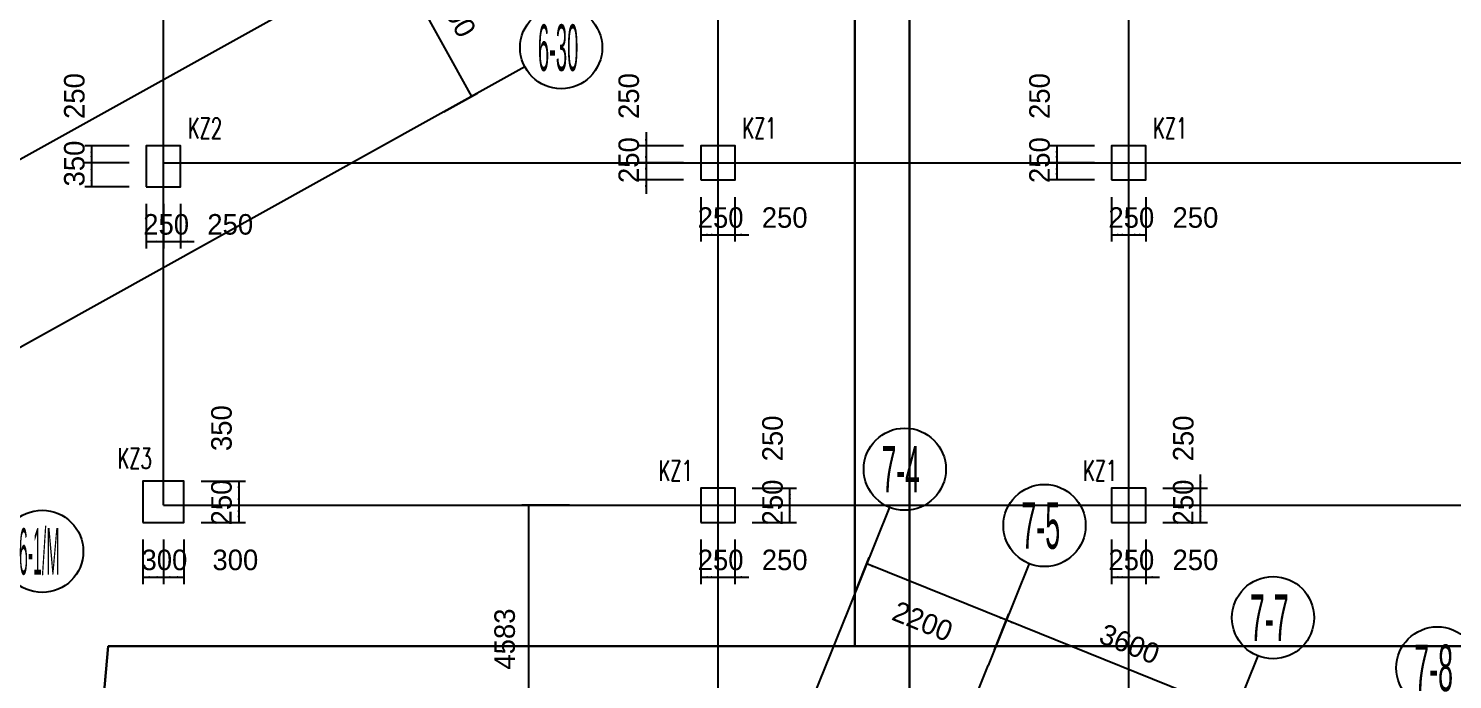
# Model space of a CAD drawing. Extents: x 19107 to 699106, y -67310 to 245688.
# Drawn here: x 522687 to 543490, y 97543 to 107050 of the extents above; entities that cross this region are included whole.
import ezdxf

# ---------------------------------------------------------------- set-up
doc = ezdxf.new("R2010")
doc.units = 0
doc.header["$LTSCALE"] = 100
doc.header["$MEASUREMENT"] = 0
for name, color, linetype in [('DIM', 3, 'Continuous'), ('DOTE', 253, 'Continuous'), ('L-AXIS', 3, 'Continuous')]:
    doc.layers.add(name, color=color, linetype=linetype)
doc.layers.add('Select Column Frame Position', color=7, linetype='Continuous', lineweight=0)
doc.styles.get("Standard").update_dxf_attribs({"font": 'standard'})
doc.styles.add('汉字', font='汉字')
doc.dimstyles.get("Standard").update_dxf_attribs({"dimtxt": 300, "dimasz": 100, "dimexe": 100, "dimexo": 250, "dimgap": 100, "dimtad": 0, "dimtoh": 1, "dimdec": 0, "dimdsep": 46, "dimcen": 0.09, "dimclrt": 7, "dimadec": 0, "dimazin": 0, "dimtfac": 1, "dimtdec": 4, "dimtofl": 0, "dimtmove": 0, "dimatfit": 3, "dimfxl": 1, "dimtolj": 1, "dimtzin": 0, "dimarcsym": 0})

# ---------------------------------------------------------------- blocks, each defined once
blk = doc.blocks.new('_AXISO')
blk.add_circle((0, 0), 0.5)
blk = doc.blocks.new('*D3061')
at = {"layer": 'L-AXIS', "color": 0, "linetype": 'ByBlock', "lineweight": -2}
for p, q in [((536798, 97978), (537009, 98502)), ((540311, 97064), (536972, 98410)), ((540137, 96632), (540348, 97156))]:
    blk.add_line(p, q, dxfattribs=at)
for points in [[(536972, 98410), (537071, 98388), (537059, 98357)], [(540311, 97064), (540212, 97086), (540225, 97117)]]:
    blk.add_solid(points, dxfattribs=at)
at = {"layer": 'L-AXIS', "color": 7, "linetype": 'Continuous', "lineweight": -2, "insert": (538772, 98061), "char_height": 300, "width": 775, "attachment_point": 5, "rotation": 338.0454, "style": '汉字'}
blk.add_mtext('3600', dxfattribs=at)
blk = doc.blocks.new('*D1430')
at = {"layer": 'L-AXIS', "color": 0, "linetype": 'ByBlock', "lineweight": -2}
for p, q in [((527588, 107929), (528082, 108204)), ((527995, 108155), (529160, 106057)), ((528753, 105831), (529247, 106106))]:
    blk.add_line(p, q, dxfattribs=at)
for points in [[(527995, 108155), (528058, 108076), (528029, 108060)], [(529160, 106057), (529097, 106137), (529126, 106153)]]:
    blk.add_solid(points, dxfattribs=at)
at = {"layer": 'L-AXIS', "color": 7, "linetype": 'Continuous', "lineweight": -2, "insert": (528893, 107350), "char_height": 300, "width": 785, "attachment_point": 5, "rotation": 299.0454, "style": '汉字'}
blk.add_mtext('2400', dxfattribs=at)
blk = doc.blocks.new('*D3935')
at = {"layer": 'L-AXIS', "color": 0, "linetype": 'ByBlock', "lineweight": -2}
for p, q in [((530592, 100088), (529895, 100088)), ((529995, 95505), (529995, 100088)), ((530592, 95505), (529895, 95505))]:
    blk.add_line(p, q, dxfattribs=at)
for points in [[(529995, 100088), (530011, 99988), (529978, 99988)], [(529995, 95505), (529978, 95605), (530011, 95605)]]:
    blk.add_solid(points, dxfattribs=at)
at = {"layer": 'L-AXIS', "color": 7, "linetype": 'Continuous', "lineweight": -2, "insert": (529645, 98134), "char_height": 300, "width": 790, "attachment_point": 5, "rotation": 90, "style": '汉字'}
blk.add_mtext('4583', dxfattribs=at)
blk = doc.blocks.new('*D2989')
at = {"layer": 'L-AXIS', "color": 0, "linetype": 'ByBlock', "lineweight": -2}
for p, q in [((534758, 98800), (534969, 99325)), ((536972, 98410), (534932, 99232)), ((536798, 97978), (537009, 98502))]:
    blk.add_line(p, q, dxfattribs=at)
for points in [[(534932, 99232), (535031, 99210), (535018, 99179)], [(536972, 98410), (536873, 98432), (536886, 98462)]]:
    blk.add_solid(points, dxfattribs=at)
at = {"layer": 'L-AXIS', "color": 7, "linetype": 'Continuous', "lineweight": -2, "insert": (535749, 98392), "char_height": 300, "width": 780, "attachment_point": 5, "rotation": 338.0454, "style": '汉字'}
blk.add_mtext('2200', dxfattribs=at)
blk = doc.blocks.new('*D2796')
at = {"layer": 'DIM', "color": 0, "linetype": 'ByBlock', "lineweight": -2}
for p, q in [((524158, 105338), (523508, 105338)), ((523608, 105338), (523608, 105088)), ((524158, 105088), (523508, 105088))]:
    blk.add_line(p, q, dxfattribs=at)
for points in [[(523608, 105338), (523625, 105238), (523591, 105238)], [(523608, 105088), (523591, 105188), (523625, 105188)]]:
    blk.add_solid(points, dxfattribs=at)
at = {"layer": 'DIM', "color": 7, "linetype": 'Continuous', "lineweight": -2, "insert": (523358, 106064), "char_height": 300, "width": 566.67, "attachment_point": 5, "rotation": 90, "style": '汉字'}
blk.add_mtext('250', dxfattribs=at)
blk = doc.blocks.new('*D3151')
at = {"layer": 'DIM', "color": 0, "linetype": 'ByBlock', "lineweight": -2}
for p, q in [((524158, 105088), (523508, 105088)), ((523608, 105088), (523608, 104738)), ((524158, 104738), (523508, 104738))]:
    blk.add_line(p, q, dxfattribs=at)
for points in [[(523608, 105088), (523625, 104988), (523591, 104988)], [(523608, 104738), (523591, 104838), (523625, 104838)]]:
    blk.add_solid(points, dxfattribs=at)
at = {"layer": 'DIM', "color": 7, "linetype": 'Continuous', "lineweight": -2, "insert": (523358, 105078), "char_height": 300, "width": 566.67, "attachment_point": 5, "rotation": 90, "style": '汉字'}
blk.add_mtext('350', dxfattribs=at)
blk = doc.blocks.new('*D845')
at = {"layer": 'DIM', "color": 0, "linetype": 'ByBlock', "lineweight": -2}
for p, q in [((524408, 104488), (524408, 103838)), ((524658, 104488), (524658, 103838)), ((524408, 103938), (524658, 103938))]:
    blk.add_line(p, q, dxfattribs=at)
for points in [[(524408, 103938), (524508, 103955), (524508, 103921)], [(524658, 103938), (524558, 103921), (524558, 103955)]]:
    blk.add_solid(points, dxfattribs=at)
at = {"layer": 'DIM', "color": 7, "linetype": 'Continuous', "lineweight": -2, "insert": (524698, 104188), "char_height": 300, "width": 566.67, "attachment_point": 5, "style": '汉字'}
blk.add_mtext('250', dxfattribs=at)
blk = doc.blocks.new('*D1209')
at = {"layer": 'DIM', "color": 0, "linetype": 'ByBlock', "lineweight": -2}
for p, q in [((524658, 104488), (524658, 103838)), ((524908, 104488), (524908, 103838)), ((524458, 103938), (525108, 103938))]:
    blk.add_line(p, q, dxfattribs=at)
for points in [[(524658, 103938), (524558, 103921), (524558, 103955)], [(524908, 103938), (525008, 103955), (525008, 103921)]]:
    blk.add_solid(points, dxfattribs=at)
at = {"layer": 'DIM', "color": 7, "linetype": 'Continuous', "lineweight": -2, "insert": (525634, 104188), "char_height": 300, "width": 566.67, "attachment_point": 5, "style": '汉字'}
blk.add_mtext('250', dxfattribs=at)
blk = doc.blocks.new('*D1538')
at = {"layer": 'DIM', "color": 0, "linetype": 'ByBlock', "lineweight": -2}
for p, q in [((525208, 100438), (525858, 100438)), ((525758, 100438), (525758, 100088)), ((525208, 100088), (525858, 100088))]:
    blk.add_line(p, q, dxfattribs=at)
for points in [[(525758, 100438), (525775, 100338), (525741, 100338)], [(525758, 100088), (525741, 100188), (525775, 100188)]]:
    blk.add_solid(points, dxfattribs=at)
at = {"layer": 'DIM', "color": 7, "linetype": 'Continuous', "lineweight": -2, "insert": (525508, 101214), "char_height": 300, "width": 566.67, "attachment_point": 5, "rotation": 90, "style": '汉字'}
blk.add_mtext('350', dxfattribs=at)
blk = doc.blocks.new('*D1567')
at = {"layer": 'DIM', "color": 0, "linetype": 'ByBlock', "lineweight": -2}
for p, q in [((525208, 100088), (525858, 100088)), ((525758, 100088), (525758, 99838)), ((525208, 99838), (525858, 99838))]:
    blk.add_line(p, q, dxfattribs=at)
for points in [[(525758, 100088), (525775, 99988), (525741, 99988)], [(525758, 99838), (525741, 99938), (525775, 99938)]]:
    blk.add_solid(points, dxfattribs=at)
at = {"layer": 'DIM', "color": 7, "linetype": 'Continuous', "lineweight": -2, "insert": (525508, 100128), "char_height": 300, "width": 566.67, "attachment_point": 5, "rotation": 90, "style": '汉字'}
blk.add_mtext('250', dxfattribs=at)
blk = doc.blocks.new('*D1883')
at = {"layer": 'DIM', "color": 0, "linetype": 'ByBlock', "lineweight": -2}
for p, q in [((524358, 99588), (524358, 98938)), ((524658, 99588), (524658, 98938)), ((524358, 99038), (524658, 99038))]:
    blk.add_line(p, q, dxfattribs=at)
for points in [[(524358, 99038), (524458, 99055), (524458, 99021)], [(524658, 99038), (524558, 99021), (524558, 99055)]]:
    blk.add_solid(points, dxfattribs=at)
at = {"layer": 'DIM', "color": 7, "linetype": 'Continuous', "lineweight": -2, "insert": (524673, 99288), "char_height": 300, "width": 566.67, "attachment_point": 5, "style": '汉字'}
blk.add_mtext('300', dxfattribs=at)
blk = doc.blocks.new('*D4910')
at = {"layer": 'DIM', "color": 0, "linetype": 'ByBlock', "lineweight": -2}
for p, q in [((524658, 99588), (524658, 98938)), ((524958, 99588), (524958, 98938)), ((524658, 99038), (524958, 99038))]:
    blk.add_line(p, q, dxfattribs=at)
for points in [[(524658, 99038), (524758, 99055), (524758, 99021)], [(524958, 99038), (524858, 99021), (524858, 99055)]]:
    blk.add_solid(points, dxfattribs=at)
at = {"layer": 'DIM', "color": 7, "linetype": 'Continuous', "lineweight": -2, "insert": (525709, 99288), "char_height": 300, "width": 566.67, "attachment_point": 5, "style": '汉字'}
blk.add_mtext('300', dxfattribs=at)
blk = doc.blocks.new('*D1580')
at = {"layer": 'DIM', "color": 0, "linetype": 'ByBlock', "lineweight": -2}
for p, q in [((531708, 105538), (531708, 104888)), ((532258, 105338), (531608, 105338)), ((532258, 105088), (531608, 105088))]:
    blk.add_line(p, q, dxfattribs=at)
for points in [[(531708, 105338), (531691, 105438), (531725, 105438)], [(531708, 105088), (531725, 104988), (531691, 104988)]]:
    blk.add_solid(points, dxfattribs=at)
at = {"layer": 'DIM', "color": 7, "linetype": 'Continuous', "lineweight": -2, "insert": (531458, 106064), "char_height": 300, "width": 566.67, "attachment_point": 5, "rotation": 90, "style": '汉字'}
blk.add_mtext('250', dxfattribs=at)
blk = doc.blocks.new('*D1939')
at = {"layer": 'DIM', "color": 0, "linetype": 'ByBlock', "lineweight": -2}
for p, q in [((531708, 105288), (531708, 104638)), ((532258, 105088), (531608, 105088)), ((532258, 104838), (531608, 104838))]:
    blk.add_line(p, q, dxfattribs=at)
for points in [[(531708, 105088), (531691, 105188), (531725, 105188)], [(531708, 104838), (531725, 104738), (531691, 104738)]]:
    blk.add_solid(points, dxfattribs=at)
at = {"layer": 'DIM', "color": 7, "linetype": 'Continuous', "lineweight": -2, "insert": (531458, 105128), "char_height": 300, "width": 566.67, "attachment_point": 5, "rotation": 90, "style": '汉字'}
blk.add_mtext('250', dxfattribs=at)
blk = doc.blocks.new('*D4922')
at = {"layer": 'DIM', "color": 0, "linetype": 'ByBlock', "lineweight": -2}
for p, q in [((532508, 104588), (532508, 103938)), ((532758, 104588), (532758, 103938)), ((532508, 104038), (532758, 104038))]:
    blk.add_line(p, q, dxfattribs=at)
for points in [[(532508, 104038), (532608, 104055), (532608, 104021)], [(532758, 104038), (532658, 104021), (532658, 104055)]]:
    blk.add_solid(points, dxfattribs=at)
at = {"layer": 'DIM', "color": 7, "linetype": 'Continuous', "lineweight": -2, "insert": (532798, 104288), "char_height": 300, "width": 566.67, "attachment_point": 5, "style": '汉字'}
blk.add_mtext('250', dxfattribs=at)
blk = doc.blocks.new('*D5282')
at = {"layer": 'DIM', "color": 0, "linetype": 'ByBlock', "lineweight": -2}
for p, q in [((532758, 104588), (532758, 103938)), ((533008, 104588), (533008, 103938)), ((532558, 104038), (533208, 104038))]:
    blk.add_line(p, q, dxfattribs=at)
for points in [[(532758, 104038), (532658, 104021), (532658, 104055)], [(533008, 104038), (533108, 104055), (533108, 104021)]]:
    blk.add_solid(points, dxfattribs=at)
at = {"layer": 'DIM', "color": 7, "linetype": 'Continuous', "lineweight": -2, "insert": (533734, 104288), "char_height": 300, "width": 566.67, "attachment_point": 5, "style": '汉字'}
blk.add_mtext('250', dxfattribs=at)
blk = doc.blocks.new('*D304')
at = {"layer": 'DIM', "color": 0, "linetype": 'ByBlock', "lineweight": -2}
for p, q in [((532508, 99588), (532508, 98938)), ((532758, 99588), (532758, 98938)), ((532508, 99038), (532758, 99038))]:
    blk.add_line(p, q, dxfattribs=at)
for points in [[(532508, 99038), (532608, 99055), (532608, 99021)], [(532758, 99038), (532658, 99021), (532658, 99055)]]:
    blk.add_solid(points, dxfattribs=at)
at = {"layer": 'DIM', "color": 7, "linetype": 'Continuous', "lineweight": -2, "insert": (532798, 99288), "char_height": 300, "width": 566.67, "attachment_point": 5, "style": '汉字'}
blk.add_mtext('250', dxfattribs=at)
blk = doc.blocks.new('*D655')
at = {"layer": 'DIM', "color": 0, "linetype": 'ByBlock', "lineweight": -2}
for p, q in [((532758, 99588), (532758, 98938)), ((533008, 99588), (533008, 98938)), ((532558, 99038), (533208, 99038))]:
    blk.add_line(p, q, dxfattribs=at)
for points in [[(532758, 99038), (532658, 99021), (532658, 99055)], [(533008, 99038), (533108, 99055), (533108, 99021)]]:
    blk.add_solid(points, dxfattribs=at)
at = {"layer": 'DIM', "color": 7, "linetype": 'Continuous', "lineweight": -2, "insert": (533734, 99288), "char_height": 300, "width": 566.67, "attachment_point": 5, "style": '汉字'}
blk.add_mtext('250', dxfattribs=at)
blk = doc.blocks.new('*D3623')
at = {"layer": 'DIM', "color": 0, "linetype": 'ByBlock', "lineweight": -2}
for p, q in [((533258, 100088), (533908, 100088)), ((533808, 99838), (533808, 100088)), ((533258, 99838), (533908, 99838))]:
    blk.add_line(p, q, dxfattribs=at)
for points in [[(533808, 100088), (533825, 99988), (533791, 99988)], [(533808, 99838), (533791, 99938), (533825, 99938)]]:
    blk.add_solid(points, dxfattribs=at)
at = {"layer": 'DIM', "color": 7, "linetype": 'Continuous', "lineweight": -2, "insert": (533558, 100128), "char_height": 300, "width": 566.67, "attachment_point": 5, "rotation": 90, "style": '汉字'}
blk.add_mtext('250', dxfattribs=at)
blk = doc.blocks.new('*D3984')
at = {"layer": 'DIM', "color": 0, "linetype": 'ByBlock', "lineweight": -2}
for p, q in [((533258, 100338), (533908, 100338)), ((533808, 100088), (533808, 100338)), ((533258, 100088), (533908, 100088))]:
    blk.add_line(p, q, dxfattribs=at)
for points in [[(533808, 100338), (533825, 100238), (533791, 100238)], [(533808, 100088), (533791, 100188), (533825, 100188)]]:
    blk.add_solid(points, dxfattribs=at)
at = {"layer": 'DIM', "color": 7, "linetype": 'Continuous', "lineweight": -2, "insert": (533558, 101064), "char_height": 300, "width": 566.67, "attachment_point": 5, "rotation": 90, "style": '汉字'}
blk.add_mtext('250', dxfattribs=at)
blk = doc.blocks.new('*D4319')
at = {"layer": 'DIM', "color": 0, "linetype": 'ByBlock', "lineweight": -2}
for p, q in [((538258, 105338), (537608, 105338)), ((537708, 105338), (537708, 105088)), ((538258, 105088), (537608, 105088))]:
    blk.add_line(p, q, dxfattribs=at)
for points in [[(537708, 105338), (537725, 105238), (537691, 105238)], [(537708, 105088), (537691, 105188), (537725, 105188)]]:
    blk.add_solid(points, dxfattribs=at)
at = {"layer": 'DIM', "color": 7, "linetype": 'Continuous', "lineweight": -2, "insert": (537458, 106064), "char_height": 300, "width": 566.67, "attachment_point": 5, "rotation": 90, "style": '汉字'}
blk.add_mtext('250', dxfattribs=at)
blk = doc.blocks.new('*D4683')
at = {"layer": 'DIM', "color": 0, "linetype": 'ByBlock', "lineweight": -2}
for p, q in [((538258, 105088), (537608, 105088)), ((537708, 105088), (537708, 104838)), ((538258, 104838), (537608, 104838))]:
    blk.add_line(p, q, dxfattribs=at)
for points in [[(537708, 105088), (537725, 104988), (537691, 104988)], [(537708, 104838), (537691, 104938), (537725, 104938)]]:
    blk.add_solid(points, dxfattribs=at)
at = {"layer": 'DIM', "color": 7, "linetype": 'Continuous', "lineweight": -2, "insert": (537458, 105128), "char_height": 300, "width": 566.67, "attachment_point": 5, "rotation": 90, "style": '汉字'}
blk.add_mtext('250', dxfattribs=at)
blk = doc.blocks.new('*D2355')
at = {"layer": 'DIM', "color": 0, "linetype": 'ByBlock', "lineweight": -2}
for p, q in [((538508, 104588), (538508, 103938)), ((538758, 104588), (538758, 103938)), ((538508, 104038), (538758, 104038))]:
    blk.add_line(p, q, dxfattribs=at)
for points in [[(538508, 104038), (538608, 104055), (538608, 104021)], [(538758, 104038), (538658, 104021), (538658, 104055)]]:
    blk.add_solid(points, dxfattribs=at)
at = {"layer": 'DIM', "color": 7, "linetype": 'Continuous', "lineweight": -2, "insert": (538798, 104288), "char_height": 300, "width": 566.67, "attachment_point": 5, "style": '汉字'}
blk.add_mtext('250', dxfattribs=at)
blk = doc.blocks.new('*D2703')
at = {"layer": 'DIM', "color": 0, "linetype": 'ByBlock', "lineweight": -2}
for p, q in [((538758, 104588), (538758, 103938)), ((539008, 104588), (539008, 103938)), ((538758, 104038), (539008, 104038))]:
    blk.add_line(p, q, dxfattribs=at)
for points in [[(538758, 104038), (538858, 104055), (538858, 104021)], [(539008, 104038), (538908, 104021), (538908, 104055)]]:
    blk.add_solid(points, dxfattribs=at)
at = {"layer": 'DIM', "color": 7, "linetype": 'Continuous', "lineweight": -2, "insert": (539734, 104288), "char_height": 300, "width": 566.67, "attachment_point": 5, "style": '汉字'}
blk.add_mtext('250', dxfattribs=at)
blk = doc.blocks.new('*D3023')
at = {"layer": 'DIM', "color": 0, "linetype": 'ByBlock', "lineweight": -2}
for p, q in [((538508, 99588), (538508, 98938)), ((538758, 99588), (538758, 98938)), ((538508, 99038), (538758, 99038))]:
    blk.add_line(p, q, dxfattribs=at)
for points in [[(538508, 99038), (538608, 99055), (538608, 99021)], [(538758, 99038), (538658, 99021), (538658, 99055)]]:
    blk.add_solid(points, dxfattribs=at)
at = {"layer": 'DIM', "color": 7, "linetype": 'Continuous', "lineweight": -2, "insert": (538798, 99288), "char_height": 300, "width": 566.67, "attachment_point": 5, "style": '汉字'}
blk.add_mtext('250', dxfattribs=at)
blk = doc.blocks.new('*D3379')
at = {"layer": 'DIM', "color": 0, "linetype": 'ByBlock', "lineweight": -2}
for p, q in [((538758, 99588), (538758, 98938)), ((539008, 99588), (539008, 98938)), ((538558, 99038), (539208, 99038))]:
    blk.add_line(p, q, dxfattribs=at)
for points in [[(538758, 99038), (538658, 99021), (538658, 99055)], [(539008, 99038), (539108, 99055), (539108, 99021)]]:
    blk.add_solid(points, dxfattribs=at)
at = {"layer": 'DIM', "color": 7, "linetype": 'Continuous', "lineweight": -2, "insert": (539734, 99288), "char_height": 300, "width": 566.67, "attachment_point": 5, "style": '汉字'}
blk.add_mtext('250', dxfattribs=at)
blk = doc.blocks.new('*D987')
at = {"layer": 'DIM', "color": 0, "linetype": 'ByBlock', "lineweight": -2}
for p, q in [((539258, 100088), (539908, 100088)), ((539808, 99838), (539808, 100088)), ((539258, 99838), (539908, 99838))]:
    blk.add_line(p, q, dxfattribs=at)
for points in [[(539808, 100088), (539825, 99988), (539791, 99988)], [(539808, 99838), (539791, 99938), (539825, 99938)]]:
    blk.add_solid(points, dxfattribs=at)
at = {"layer": 'DIM', "color": 7, "linetype": 'Continuous', "lineweight": -2, "insert": (539558, 100128), "char_height": 300, "width": 566.67, "attachment_point": 5, "rotation": 90, "style": '汉字'}
blk.add_mtext('250', dxfattribs=at)
blk = doc.blocks.new('*D1023')
at = {"layer": 'DIM', "color": 0, "linetype": 'ByBlock', "lineweight": -2}
for p, q in [((539808, 99888), (539808, 100538)), ((539258, 100338), (539908, 100338)), ((539258, 100088), (539908, 100088))]:
    blk.add_line(p, q, dxfattribs=at)
for points in [[(539808, 100338), (539791, 100438), (539825, 100438)], [(539808, 100088), (539825, 99988), (539791, 99988)]]:
    blk.add_solid(points, dxfattribs=at)
at = {"layer": 'DIM', "color": 7, "linetype": 'Continuous', "lineweight": -2, "insert": (539558, 101064), "char_height": 300, "width": 566.67, "attachment_point": 5, "rotation": 90, "style": '汉字'}
blk.add_mtext('250', dxfattribs=at)
blk = doc.blocks.new('后浇带现场')
at = {"color": 6, "lineweight": 30}
for points in [[(662200, 674230), (718557, 674230), (718557, 624270), (707583, 624270), (707286, 620897), (700215, 616964), (698139, 620873), (664797, 619534)], [(662200, 673430), (717757, 673430), (717757, 625070), (706851, 625070), (706526, 621390), (700538, 618060), (698609, 621692), (664765, 620333)], [(703006, 581720), (706851, 625070)], [(781539, 625070), (706851, 625070)]]:
    blk.add_lwpolyline(points, dxfattribs=at)

msp = doc.modelspace()

# ---------------------------------------------------------------- linework, layer by layer
at = {"layer": 'DOTE'}
for p, q in [((532758, 238913.1), (532758.2, 95505.2)), ((538758.1, 238913.1), (538758.1, 94087.9)), ((524658.1, 100087.9), (524658.1, 155487.9)), ((527369, 107807.9), (520381.5, 103927.4)), ((528534.2, 105709.7), (504515.6, 92371.1)), ((524658.1, 105087.9), (587358.1, 105087.9)), ((524658.1, 100087.9), (587358.1, 100087.9)), ((534664, 98568.3), (532506.8, 93216.7)), ((529818.1, 80662.4), (536704.5, 97745.8))]:
    msp.add_line(p, q, dxfattribs=at)
at = {"layer": 'L-AXIS'}
for p, q in [((529938.3, 106489.5), (528534.2, 105709.7)), ((535264.5, 100057.9), (534664, 98568.3)), ((537304.9, 99235.4), (536704.5, 97745.8)), ((540643.9, 97889.4), (540043.4, 96399.9))]:
    msp.add_line(p, q, dxfattribs=at)
at = {"layer": 'Select Column Frame Position', "color": 7, "linetype": 'Continuous', "lineweight": -3}
for points in [[(524408.1, 104737.9), (524908.1, 104737.9), (524908.1, 105337.9), (524408.1, 105337.9), (524408.1, 104737.9)], [(532508.1, 104837.9), (533008.1, 104837.9), (533008.1, 105337.9), (532508.1, 105337.9), (532508.1, 104837.9)], [(538508.1, 104837.9), (539008.1, 104837.9), (539008.1, 105337.9), (538508.1, 105337.9), (538508.1, 104837.9)], [(524358.1, 99837.9), (524958.1, 99837.9), (524958.1, 100437.9), (524358.1, 100437.9), (524358.1, 99837.9)], [(532508.1, 99837.9), (533008.1, 99837.9), (533008.1, 100337.9), (532508.1, 100337.9), (532508.1, 99837.9)], [(538508.1, 99837.9), (539008.1, 99837.9), (539008.1, 100337.9), (538508.1, 100337.9), (538508.1, 99837.9)]]:
    msp.add_lwpolyline(points, dxfattribs=at)

# ---------------------------------------------------------------- block references
at = {"color": 3, "lineweight": 30}
msp.add_blockref('后浇带现场', (-182998.7, -527042.1), dxfattribs=at)
at = {"layer": 'L-AXIS'}
ref = msp.add_blockref('_AXISO', (530468.4, 106770.6), dxfattribs=dict(at, xscale=1199.999999999997, yscale=1200, rotation=359.999645787379))
ref.add_attrib('A', '6-30', (530129, 106431.2), dxfattribs={"height": 678.82, "style": '汉字', "width": 0.325})
ref = msp.add_blockref('_AXISO', (535488.8, 100614.4), dxfattribs=dict(at, xscale=1199.999999999997, yscale=1200, rotation=359.9996457873818))
ref.add_attrib('A', '7-4', (535149.4, 100275), dxfattribs={"height": 678.82, "style": '汉字', "width": 0.42623})
ref = msp.add_blockref('_AXISO', (537529.3, 99791.9), dxfattribs=dict(at, xscale=1199.999999999997, yscale=1200, rotation=359.9996457873818))
ref.add_attrib('A', '7-5', (537189.9, 99452.4), dxfattribs={"height": 678.82, "style": '汉字', "width": 0.433333})
ref = msp.add_blockref('_AXISO', (522887.9, 99414.3), dxfattribs=dict(at, xscale=1199.999999999997, yscale=1200, rotation=359.999645787379))
ref.add_attrib('A', '6-1/M', (522548.5, 99074.9), dxfattribs={"height": 678.82, "style": '汉字', "width": 0.254902})
ref = msp.add_blockref('_AXISO', (540868.2, 98445.9), dxfattribs=dict(at, xscale=1199.999999999997, yscale=1200, rotation=359.9996457873818))
ref.add_attrib('A', '7-7', (540528.8, 98106.5), dxfattribs={"height": 678.82, "style": '汉字', "width": 0.433333})
ref = msp.add_blockref('_AXISO', (543268.4, 97713.3), dxfattribs=dict(at, xscale=1199.999999999997, yscale=1200, rotation=359.9996457873818))
ref.add_attrib('A', '7-8', (542928.9, 97373.9), dxfattribs={"height": 678.82, "style": '汉字', "width": 0.433333})

# ---------------------------------------------------------------- texts
at = {"color": 200, "linetype": 'Continuous', "lineweight": -3, "width": 0.7}
for s, p in [('KZ2', (525014.1, 105444)), ('KZ1', (533114.1, 105444)), ('KZ1', (539114.1, 105444)), ('KZ3', (523987.6, 100622.4)), ('KZ1', (531890.3, 100444)), ('KZ1', (538090.7, 100444))]:
    msp.add_text(s, height=300, dxfattribs=at).set_placement(p)

# ---------------------------------------------------------------- dimensions: what is measured, and where the dimension line sits
at = {"layer": 'DIM', "color": 200}
for p1, p2, distance, picture, middle in [((524408.1, 105337.9), (524408.1, 105087.9), -800, '*D2796', (523358.1, 105556)), ((532508.1, 105337.9), (532508.1, 105087.9), -800, '*D1580', (531458.1, 105556)), ((538508.1, 105337.9), (538508.1, 105087.9), -800, '*D4319', (537458.1, 105556)), ((524408.1, 105087.9), (524408.1, 104737.9), -800, '*D3151', (523358.1, 104519.9)), ((532508.1, 105087.9), (532508.1, 104837.9), -800, '*D1939', (531458.1, 104619.9)), ((538508.1, 105087.9), (538508.1, 104837.9), -800, '*D4683', (537458.1, 104619.9)), ((524408.1, 104737.9), (524658.1, 104737.9), -800, '*D845', (524190, 104187.9)), ((524658.1, 104737.9), (524908.1, 104737.9), -800, '*D1209', (525126.1, 104187.9)), ((532508.1, 104837.9), (532758.2, 104837.9), -800, '*D4922', (532290, 104287.9)), ((532758.2, 104837.9), (533008.1, 104837.9), -800, '*D5282', (533226.1, 104287.9)), ((538508.1, 104837.9), (538758.1, 104837.9), -800, '*D2355', (538290, 104287.9)), ((538758.1, 104837.9), (539008.1, 104837.9), -800, '*D2703', (539226.1, 104287.9)), ((524958.1, 100437.9), (524958.1, 100087.9), 800, '*D1538', (525508.1, 100656)), ((533008.1, 100087.9), (533008.1, 100337.9), -800, '*D3984', (533558.1, 100556)), ((539008.1, 100087.9), (539008.1, 100337.9), -800, '*D1023', (539558.1, 100556)), ((524958.1, 100087.9), (524958.1, 99837.9), 800, '*D1567', (525508.1, 99619.9)), ((533008.1, 99837.9), (533008.1, 100087.9), -800, '*D3623', (533558.1, 99619.9)), ((539008.1, 99837.9), (539008.1, 100087.9), -800, '*D987', (539558.1, 99619.9)), ((524358.1, 99837.9), (524658.1, 99837.9), -800, '*D1883', (524140, 99287.9)), ((524658.1, 99837.9), (524958.1, 99837.9), -800, '*D4910', (525176.1, 99287.9)), ((532508.1, 99837.9), (532758.2, 99837.9), -800, '*D304', (532290, 99287.9)), ((532758.2, 99837.9), (533008.1, 99837.9), -800, '*D655', (533226.1, 99287.9)), ((538508.1, 99837.9), (538758.1, 99837.9), -800, '*D3023', (538290, 99287.9)), ((538758.1, 99837.9), (539008.1, 99837.9), -800, '*D3379', (539226.1, 99287.9))]:
    dim = msp.add_aligned_dim(p1=p1, p2=p2, distance=distance, dimstyle='Standard', dxfattribs=at)
    dim.commit()
    dim.dimension.update_dxf_attribs({"geometry": picture, "text_midpoint": middle})
at = {"layer": 'L-AXIS'}
for base, p1, p2, angle, picture, middle in [((529160, 106057.2), (527369, 107807.9), (528534.2, 105709.7), 299.04537, '*D1430', (528893, 107350.1)), ((534931.6, 99232.2), (536704.5, 97745.8), (534664, 98568.3), 158.04538, '*D2989', (535748.7, 98391.9)), ((536972.1, 98409.7), (540043.4, 96399.9), (536704.5, 97745.8), 158.04538, '*D3061', (538772.4, 98061.3))]:
    dim = msp.add_linear_dim(base=base, p1=p1, p2=p2, angle=angle, dimstyle='Standard', dxfattribs=at)
    dim.commit()
    dim.dimension.update_dxf_attribs({"geometry": picture, "text_midpoint": middle})
dim = msp.add_aligned_dim(p1=(530841.6, 95505.2), p2=(530841.6, 100087.9), distance=847, dimstyle='Standard', dxfattribs=at)
dim.commit()
dim.dimension.update_dxf_attribs({"geometry": '*D3935', "text_midpoint": (529644.6, 98134.1)})

doc.saveas('drawing.dxf')
